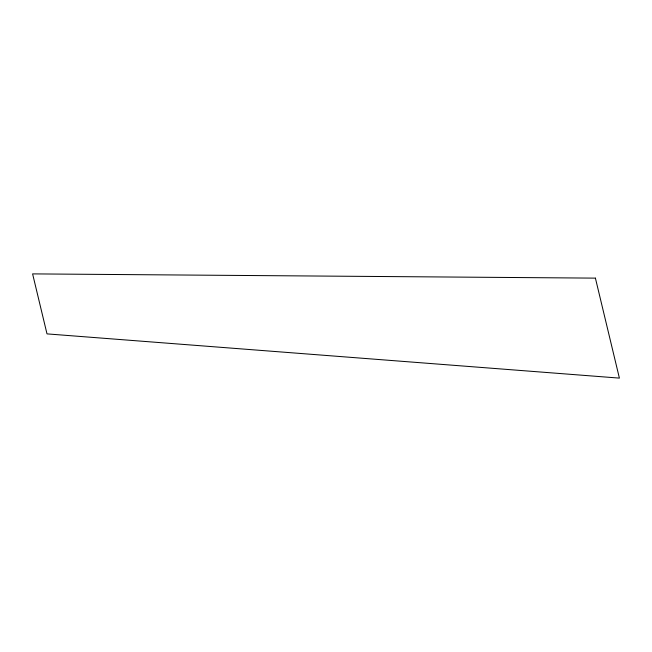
<?xml version="1.0" encoding="UTF-8"?>
<svg xmlns="http://www.w3.org/2000/svg" width="652" height="652" viewBox="0 0 652 652"><rect width="100%" height="100%" fill="white"/><g stroke="black" fill="none" stroke-linecap="round" stroke-linejoin="round"><path stroke-width="0.98" d="M595.406 278.127L32.6 273.889L47.001 333.881L619.4 378.111L595.406 278.127"/></g></svg>
